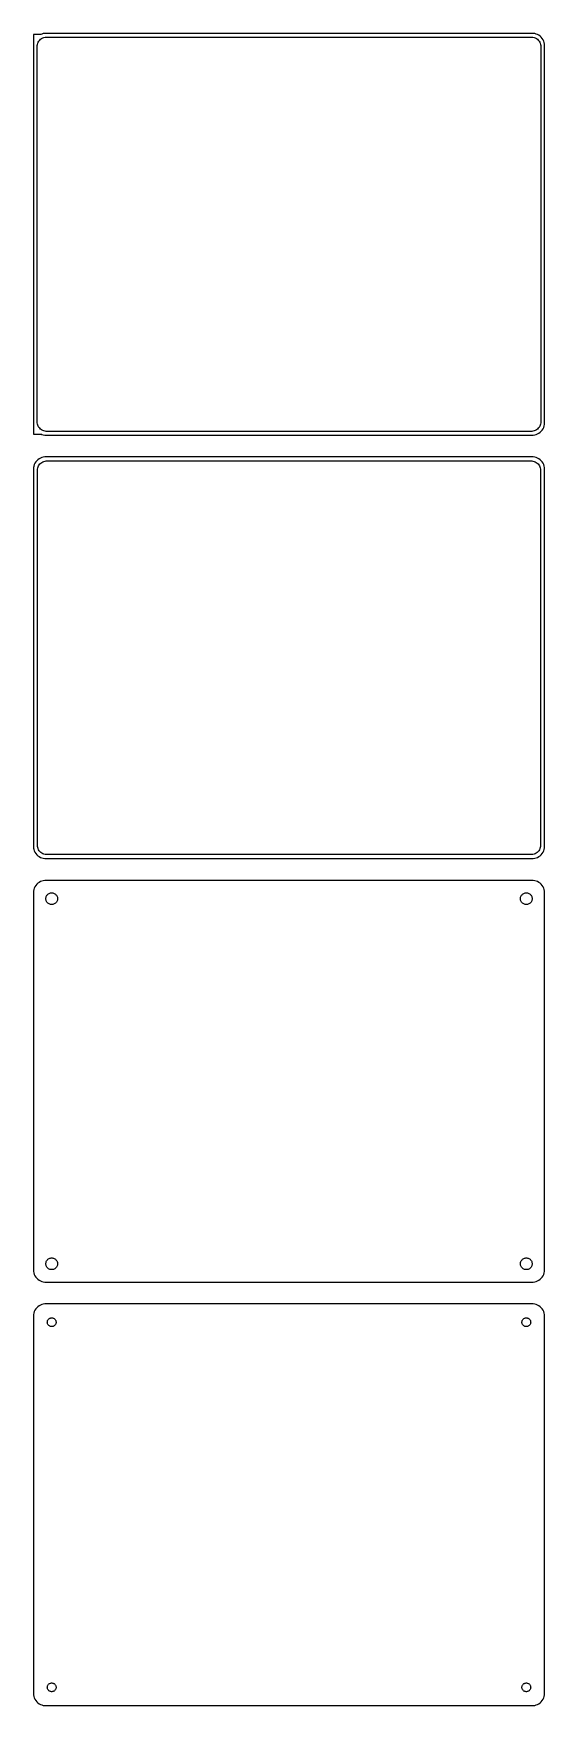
# Model space of a CAD drawing. Header units: metres. Extents: x -105 to 105, y 440 to 1126.
import ezdxf

# ---------------------------------------------------------------- set-up
doc = ezdxf.new("R2010")
doc.units = ezdxf.units.M

msp = doc.modelspace()

# ---------------------------------------------------------------- linework, layer by layer
for p, q in [((-102, 1126.11), (-105, 1126.11)), ((-105, 1126.11), (-105, 961.885)), ((-103.5, 1121), (-103.468, 1121.5)), ((-103.5, 967), (-103.5, 1121)), ((-103.468, 1121.5), (-103.374, 1121.99)), ((-103.374, 1121.99), (-103.219, 1122.47)), ((-103.219, 1122.47), (-103.005, 1122.93)), ((-103.005, 1122.93), (-102.736, 1123.35)), ((-102.736, 1123.35), (-102.416, 1123.74)), ((-102.416, 1123.74), (-102.05, 1124.08)), ((-102.05, 1124.08), (-101.643, 1124.38)), ((-101.545, 1126.26), (-102, 1126.08)), ((-102, 1126.08), (-102, 1126.11)), ((-101.643, 1124.38), (-101.203, 1124.62)), ((-100.937, 1126.41), (-101.545, 1126.26)), ((-101.203, 1124.62), (-100.736, 1124.8)), ((-100.314, 1126.49), (-100.937, 1126.41)), ((-100.736, 1124.8), (-100.25, 1124.93)), ((100.314, 1126.49), (-100.314, 1126.49)), ((-100.25, 1124.93), (-99.7512, 1124.99)), ((-99.7512, 1124.99), (99.7512, 1124.99)), ((99.7512, 1124.99), (100.25, 1124.93)), ((100.25, 1124.93), (100.736, 1124.8)), ((100.937, 1126.41), (100.314, 1126.49)), ((100.736, 1124.8), (101.203, 1124.62)), ((101.545, 1126.26), (100.937, 1126.41)), ((101.203, 1124.62), (101.643, 1124.38)), ((102.129, 1126.02), (101.545, 1126.26)), ((101.643, 1124.38), (102.05, 1124.08)), ((102.05, 1124.08), (102.416, 1123.74)), ((102.679, 1125.72), (102.129, 1126.02)), ((102.416, 1123.74), (102.736, 1123.35)), ((103.187, 1125.35), (102.679, 1125.72)), ((102.736, 1123.35), (103.005, 1122.93)), ((103.005, 1122.93), (103.219, 1122.47)), ((103.645, 1124.92), (103.187, 1125.35)), ((103.219, 1122.47), (103.374, 1121.99)), ((103.374, 1121.99), (103.468, 1121.5)), ((103.468, 1121.5), (103.5, 1121)), ((103.5, 1121), (103.5, 967)), ((104.045, 1124.44), (103.645, 1124.92)), ((104.382, 1123.91), (104.045, 1124.44)), ((104.649, 1123.34), (104.382, 1123.91)), ((104.843, 1122.74), (104.649, 1123.34)), ((104.961, 1122.13), (104.843, 1122.74)), ((105, 1121.5), (104.961, 1122.13)), ((105, 966.5), (105, 1121.5)), ((-105, 961.885), (-102, 961.885)), ((-103.468, 966.499), (-103.5, 967)), ((-103.374, 966.005), (-103.468, 966.499)), ((-103.219, 965.528), (-103.374, 966.005)), ((-103.005, 965.073), (-103.219, 965.528)), ((-102.736, 964.649), (-103.005, 965.073)), ((-102.416, 964.262), (-102.736, 964.649)), ((-102.05, 963.918), (-102.416, 964.262)), ((-101.643, 963.623), (-102.05, 963.918)), ((-102, 961.885), (-102, 961.925)), ((-102, 961.925), (-101.545, 961.745)), ((-101.203, 963.381), (-101.643, 963.623)), ((-100.736, 963.196), (-101.203, 963.381)), ((-100.25, 963.071), (-100.736, 963.196)), ((-99.7512, 963.008), (-100.25, 963.071)), ((99.7512, 963.008), (-99.7512, 963.008)), ((100.25, 963.071), (99.7512, 963.008)), ((100.736, 963.196), (100.25, 963.071)), ((101.203, 963.381), (100.736, 963.196)), ((101.643, 963.623), (101.203, 963.381)), ((101.545, 961.745), (102.129, 961.976)), ((102.05, 963.918), (101.643, 963.623)), ((102.416, 964.262), (102.05, 963.918)), ((102.129, 961.976), (102.679, 962.278)), ((102.736, 964.649), (102.416, 964.262)), ((102.679, 962.278), (103.187, 962.647)), ((103.005, 965.073), (102.736, 964.649)), ((103.219, 965.528), (103.005, 965.073)), ((103.187, 962.647), (103.645, 963.077)), ((103.374, 966.005), (103.219, 965.528)), ((103.468, 966.499), (103.374, 966.005)), ((103.5, 967), (103.468, 966.499)), ((103.645, 963.077), (104.045, 963.561)), ((104.045, 963.561), (104.382, 964.091)), ((104.382, 964.091), (104.649, 964.659)), ((104.649, 964.659), (104.843, 965.257)), ((104.843, 965.257), (104.961, 965.873)), ((104.961, 965.873), (105, 966.5)), ((-101.545, 961.745), (-100.937, 961.589)), ((-100.937, 961.589), (-100.314, 961.51)), ((-100.314, 961.51), (100.314, 961.51)), ((100.314, 961.51), (100.937, 961.589)), ((100.937, 961.589), (101.545, 961.745)), ((-104.9, 948.444), (-105, 948.444)), ((-105, 948.444), (-105, 791.556)), ((-104.843, 948.743), (-104.9, 948.444)), ((-104.649, 949.341), (-104.843, 948.743)), ((-104.382, 949.909), (-104.649, 949.341)), ((-104.045, 950.439), (-104.382, 949.909)), ((-103.645, 950.923), (-104.045, 950.439)), ((-103.187, 951.353), (-103.645, 950.923)), ((-103.251, 947.963), (-103.101, 948.426)), ((-102.679, 951.722), (-103.187, 951.353)), ((-103.101, 948.426), (-102.894, 948.866)), ((-102.894, 948.866), (-102.633, 949.276)), ((-102.129, 952.024), (-102.679, 951.722)), ((-102.633, 949.276), (-102.323, 949.651)), ((-102.323, 949.651), (-101.969, 949.984)), ((-101.545, 952.255), (-102.129, 952.024)), ((-101.969, 949.984), (-101.575, 950.27)), ((-101.575, 950.27), (-101.149, 950.504)), ((-100.937, 952.411), (-101.545, 952.255)), ((-101.149, 950.504), (-100.697, 950.683)), ((-100.314, 952.49), (-100.937, 952.411)), ((-100.697, 950.683), (-100.226, 950.804)), ((100.314, 952.49), (-100.314, 952.49)), ((-100.226, 950.804), (-99.7432, 950.865)), ((-99.7432, 950.865), (99.7432, 950.865)), ((99.7432, 950.865), (100.226, 950.804)), ((100.226, 950.804), (100.697, 950.683)), ((100.937, 952.411), (100.314, 952.49)), ((100.697, 950.683), (101.149, 950.504)), ((101.545, 952.255), (100.937, 952.411)), ((101.149, 950.504), (101.575, 950.27)), ((102.129, 952.024), (101.545, 952.255)), ((101.575, 950.27), (101.969, 949.984)), ((101.969, 949.984), (102.323, 949.651)), ((102.679, 951.722), (102.129, 952.024)), ((102.323, 949.651), (102.633, 949.276)), ((102.633, 949.276), (102.894, 948.866)), ((103.187, 951.353), (102.679, 951.722)), ((102.894, 948.866), (103.101, 948.426)), ((103.101, 948.426), (103.251, 947.963)), ((103.645, 950.923), (103.187, 951.353)), ((104.045, 950.439), (103.645, 950.923)), ((104.382, 949.909), (104.045, 950.439)), ((104.649, 949.341), (104.382, 949.909)), ((104.843, 948.743), (104.649, 949.341)), ((104.961, 948.127), (104.843, 948.743)), ((105, 947.5), (104.961, 948.127)), ((-103.373, 947), (-103.342, 947.485)), ((-103.373, 793), (-103.373, 947)), ((-103.342, 947.485), (-103.251, 947.963)), ((103.251, 947.963), (103.342, 947.485)), ((103.342, 947.485), (103.373, 947)), ((103.373, 947), (103.373, 793)), ((105, 792.5), (105, 947.5)), ((-105, 791.556), (-104.9, 791.556)), ((-104.9, 791.556), (-104.843, 791.257)), ((-104.843, 791.257), (-104.649, 790.659)), ((-104.649, 790.659), (-104.382, 790.091)), ((-104.382, 790.091), (-104.045, 789.561)), ((-103.342, 792.515), (-103.373, 793)), ((-103.251, 792.037), (-103.342, 792.515)), ((-103.101, 791.574), (-103.251, 792.037)), ((-102.894, 791.134), (-103.101, 791.574)), ((-102.633, 790.724), (-102.894, 791.134)), ((-102.323, 790.349), (-102.633, 790.724)), ((-101.969, 790.016), (-102.323, 790.349)), ((102.323, 790.349), (101.969, 790.016)), ((102.633, 790.724), (102.323, 790.349)), ((102.894, 791.134), (102.633, 790.724)), ((103.101, 791.574), (102.894, 791.134)), ((103.251, 792.037), (103.101, 791.574)), ((103.342, 792.515), (103.251, 792.037)), ((103.373, 793), (103.342, 792.515)), ((104.045, 789.561), (104.382, 790.091)), ((104.382, 790.091), (104.649, 790.659)), ((104.649, 790.659), (104.843, 791.257)), ((104.843, 791.257), (104.961, 791.873)), ((104.961, 791.873), (105, 792.5)), ((-104.045, 789.561), (-103.645, 789.077)), ((-103.645, 789.077), (-103.187, 788.647)), ((-103.187, 788.647), (-102.679, 788.278)), ((-102.679, 788.278), (-102.129, 787.976)), ((-102.129, 787.976), (-101.545, 787.745)), ((-101.575, 789.73), (-101.969, 790.016)), ((-101.149, 789.496), (-101.575, 789.73)), ((-101.545, 787.745), (-100.937, 787.589)), ((-100.697, 789.317), (-101.149, 789.496)), ((-100.937, 787.589), (-100.314, 787.51)), ((-100.226, 789.196), (-100.697, 789.317)), ((-100.314, 787.51), (100.314, 787.51)), ((-99.7432, 789.135), (-100.226, 789.196)), ((99.7432, 789.135), (-99.7432, 789.135)), ((100.226, 789.196), (99.7432, 789.135)), ((100.697, 789.317), (100.226, 789.196)), ((100.314, 787.51), (100.937, 787.589)), ((101.149, 789.496), (100.697, 789.317)), ((100.937, 787.589), (101.545, 787.745)), ((101.575, 789.73), (101.149, 789.496)), ((101.545, 787.745), (102.129, 787.976)), ((101.969, 790.016), (101.575, 789.73)), ((102.129, 787.976), (102.679, 788.278)), ((102.679, 788.278), (103.187, 788.647)), ((103.187, 788.647), (103.645, 789.077)), ((103.645, 789.077), (104.045, 789.561)), ((-104.045, 776.439), (-104.382, 775.909)), ((-103.645, 776.923), (-104.045, 776.439)), ((-103.187, 777.353), (-103.645, 776.923)), ((-102.679, 777.722), (-103.187, 777.353)), ((-102.129, 778.024), (-102.679, 777.722)), ((-101.545, 778.255), (-102.129, 778.024)), ((-100.937, 778.411), (-101.545, 778.255)), ((-100.314, 778.49), (-100.937, 778.411)), ((100.314, 778.49), (-100.314, 778.49)), ((100.937, 778.411), (100.314, 778.49)), ((101.545, 778.255), (100.937, 778.411)), ((102.129, 778.024), (101.545, 778.255)), ((102.679, 777.722), (102.129, 778.024)), ((103.187, 777.353), (102.679, 777.722)), ((103.645, 776.923), (103.187, 777.353)), ((104.045, 776.439), (103.645, 776.923)), ((104.382, 775.909), (104.045, 776.439)), ((-104.961, 774.127), (-105, 773.5)), ((-105, 773.5), (-105, 618.5)), ((-104.843, 774.743), (-104.961, 774.127)), ((-104.649, 775.341), (-104.843, 774.743)), ((-104.382, 775.909), (-104.649, 775.341)), ((-99.9, 771), (-99.8811, 771.301)), ((-99.8811, 770.699), (-99.9, 771)), ((-99.8811, 771.301), (-99.8246, 771.597)), ((-99.8246, 770.403), (-99.8811, 770.699)), ((-99.8246, 771.597), (-99.7315, 771.883)), ((-99.7315, 770.117), (-99.8246, 770.403)), ((-99.7315, 771.883), (-99.6031, 772.156)), ((-99.6031, 769.844), (-99.7315, 770.117)), ((-99.6031, 772.156), (-99.4416, 772.411)), ((-99.4416, 769.589), (-99.6031, 769.844)), ((-99.4416, 772.411), (-99.2495, 772.643)), ((-99.2495, 769.357), (-99.4416, 769.589)), ((-99.2495, 772.643), (-99.0298, 772.849)), ((-99.0298, 772.849), (-98.786, 773.026)), ((-98.786, 773.026), (-98.5219, 773.172)), ((-98.5219, 773.172), (-98.2416, 773.283)), ((-98.2416, 773.283), (-97.9497, 773.357)), ((-97.9497, 773.357), (-97.6507, 773.395)), ((-97.6507, 773.395), (-97.3493, 773.395)), ((-97.3493, 773.395), (-97.0503, 773.357)), ((-97.0503, 773.357), (-96.7584, 773.283)), ((-96.7584, 773.283), (-96.4781, 773.172)), ((-96.4781, 773.172), (-96.214, 773.026)), ((-96.214, 773.026), (-95.9702, 772.849)), ((-95.9702, 772.849), (-95.7505, 772.643)), ((-95.7505, 772.643), (-95.5583, 772.411)), ((-95.5583, 769.589), (-95.7505, 769.357)), ((-95.5583, 772.411), (-95.3969, 772.156)), ((-95.3969, 769.844), (-95.5583, 769.589)), ((-95.3969, 772.156), (-95.2685, 771.883)), ((-95.2685, 770.117), (-95.3969, 769.844)), ((-95.2685, 771.883), (-95.1754, 771.597)), ((-95.1754, 770.403), (-95.2685, 770.117)), ((-95.1754, 771.597), (-95.1189, 771.301)), ((-95.1189, 770.699), (-95.1754, 770.403)), ((-95.1189, 771.301), (-95.1, 771)), ((-95.1, 771), (-95.1189, 770.699)), ((95.1, 771), (95.1189, 771.301)), ((95.1189, 770.699), (95.1, 771)), ((95.1189, 771.301), (95.1754, 771.597)), ((95.1754, 770.403), (95.1189, 770.699)), ((95.1754, 771.597), (95.2685, 771.883)), ((95.2685, 770.117), (95.1754, 770.403)), ((95.2685, 771.883), (95.3969, 772.156)), ((95.3969, 769.844), (95.2685, 770.117)), ((95.3969, 772.156), (95.5583, 772.411)), ((95.5583, 769.589), (95.3969, 769.844)), ((95.5583, 772.411), (95.7505, 772.643)), ((95.7505, 769.357), (95.5583, 769.589)), ((95.7505, 772.643), (95.9702, 772.849)), ((95.9702, 772.849), (96.214, 773.026)), ((96.214, 773.026), (96.4781, 773.172)), ((96.4781, 773.172), (96.7584, 773.283)), ((96.7584, 773.283), (97.0503, 773.357)), ((97.0503, 773.357), (97.3493, 773.395)), ((97.3493, 773.395), (97.6507, 773.395)), ((97.6507, 773.395), (97.9497, 773.357)), ((97.9497, 773.357), (98.2416, 773.283)), ((98.2416, 773.283), (98.5219, 773.172)), ((98.5219, 773.172), (98.786, 773.026)), ((98.786, 773.026), (99.0298, 772.849)), ((99.0298, 772.849), (99.2495, 772.643)), ((99.2495, 772.643), (99.4416, 772.411)), ((99.4416, 769.589), (99.2495, 769.357)), ((99.4416, 772.411), (99.6031, 772.156)), ((99.6031, 769.844), (99.4416, 769.589)), ((99.6031, 772.156), (99.7315, 771.883)), ((99.7315, 770.117), (99.6031, 769.844)), ((99.7315, 771.883), (99.8246, 771.597)), ((99.8246, 770.403), (99.7315, 770.117)), ((99.8246, 771.597), (99.8811, 771.301)), ((99.8811, 770.699), (99.8246, 770.403)), ((99.8811, 771.301), (99.9, 771)), ((99.9, 771), (99.8811, 770.699)), ((104.649, 775.341), (104.382, 775.909)), ((104.843, 774.743), (104.649, 775.341)), ((104.961, 774.127), (104.843, 774.743)), ((105, 773.5), (104.961, 774.127)), ((105, 618.5), (105, 773.5)), ((-99.0298, 769.151), (-99.2495, 769.357)), ((-98.786, 768.974), (-99.0298, 769.151)), ((-98.5219, 768.828), (-98.786, 768.974)), ((-98.2416, 768.717), (-98.5219, 768.828)), ((-97.9497, 768.643), (-98.2416, 768.717)), ((-97.6507, 768.605), (-97.9497, 768.643)), ((-97.3493, 768.605), (-97.6507, 768.605)), ((-97.0503, 768.643), (-97.3493, 768.605)), ((-96.7584, 768.717), (-97.0503, 768.643)), ((-96.4781, 768.828), (-96.7584, 768.717)), ((-96.214, 768.974), (-96.4781, 768.828)), ((-95.9702, 769.151), (-96.214, 768.974)), ((-95.7505, 769.357), (-95.9702, 769.151)), ((95.9702, 769.151), (95.7505, 769.357)), ((96.214, 768.974), (95.9702, 769.151)), ((96.4781, 768.828), (96.214, 768.974)), ((96.7584, 768.717), (96.4781, 768.828)), ((97.0503, 768.643), (96.7584, 768.717)), ((97.3493, 768.605), (97.0503, 768.643)), ((97.6507, 768.605), (97.3493, 768.605)), ((97.9497, 768.643), (97.6507, 768.605)), ((98.2416, 768.717), (97.9497, 768.643)), ((98.5219, 768.828), (98.2416, 768.717)), ((98.786, 768.974), (98.5219, 768.828)), ((99.0298, 769.151), (98.786, 768.974)), ((99.2495, 769.357), (99.0298, 769.151)), ((-105, 618.5), (-104.961, 617.873)), ((-99.9, 621), (-99.8811, 621.301)), ((-99.8811, 620.699), (-99.9, 621)), ((-99.8811, 621.301), (-99.8246, 621.597)), ((-99.8246, 620.403), (-99.8811, 620.699)), ((-99.8246, 621.597), (-99.7315, 621.883)), ((-99.7315, 620.117), (-99.8246, 620.403)), ((-99.7315, 621.883), (-99.6031, 622.156)), ((-99.6031, 619.844), (-99.7315, 620.117)), ((-99.6031, 622.156), (-99.4416, 622.411)), ((-99.4416, 619.589), (-99.6031, 619.844)), ((-99.4416, 622.411), (-99.2495, 622.643)), ((-99.2495, 619.357), (-99.4416, 619.589)), ((-99.2495, 622.643), (-99.0298, 622.849)), ((-99.0298, 619.151), (-99.2495, 619.357)), ((-99.0298, 622.849), (-98.786, 623.026)), ((-98.786, 618.974), (-99.0298, 619.151)), ((-98.786, 623.026), (-98.5219, 623.172)), ((-98.5219, 618.828), (-98.786, 618.974)), ((-98.5219, 623.172), (-98.2416, 623.283)), ((-98.2416, 618.717), (-98.5219, 618.828)), ((-98.2416, 623.283), (-97.9497, 623.357)), ((-97.9497, 618.643), (-98.2416, 618.717)), ((-97.9497, 623.357), (-97.6507, 623.395)), ((-97.6507, 618.605), (-97.9497, 618.643)), ((-97.6507, 623.395), (-97.3493, 623.395)), ((-97.3493, 618.605), (-97.6507, 618.605)), ((-97.3493, 623.395), (-97.0503, 623.357)), ((-97.0503, 618.643), (-97.3493, 618.605)), ((-97.0503, 623.357), (-96.7584, 623.283)), ((-96.7584, 618.717), (-97.0503, 618.643)), ((-96.7584, 623.283), (-96.4781, 623.172)), ((-96.4781, 618.828), (-96.7584, 618.717)), ((-96.4781, 623.172), (-96.214, 623.026)), ((-96.214, 618.974), (-96.4781, 618.828)), ((-96.214, 623.026), (-95.9702, 622.849)), ((-95.9702, 619.151), (-96.214, 618.974)), ((-95.9702, 622.849), (-95.7505, 622.643)), ((-95.7505, 619.357), (-95.9702, 619.151)), ((-95.7505, 622.643), (-95.5583, 622.411)), ((-95.5583, 619.589), (-95.7505, 619.357)), ((-95.5583, 622.411), (-95.3969, 622.156)), ((-95.3969, 619.844), (-95.5583, 619.589)), ((-95.3969, 622.156), (-95.2685, 621.883)), ((-95.2685, 620.117), (-95.3969, 619.844)), ((-95.2685, 621.883), (-95.1754, 621.597)), ((-95.1754, 620.403), (-95.2685, 620.117)), ((-95.1754, 621.597), (-95.1189, 621.301)), ((-95.1189, 620.699), (-95.1754, 620.403)), ((-95.1189, 621.301), (-95.1, 621)), ((-95.1, 621), (-95.1189, 620.699)), ((95.1, 621), (95.1189, 621.301)), ((95.1189, 620.699), (95.1, 621)), ((95.1189, 621.301), (95.1754, 621.597)), ((95.1754, 620.403), (95.1189, 620.699)), ((95.1754, 621.597), (95.2685, 621.883)), ((95.2685, 620.117), (95.1754, 620.403)), ((95.2685, 621.883), (95.3969, 622.156)), ((95.3969, 619.844), (95.2685, 620.117)), ((95.3969, 622.156), (95.5583, 622.411)), ((95.5583, 619.589), (95.3969, 619.844)), ((95.5583, 622.411), (95.7505, 622.643)), ((95.7505, 619.357), (95.5583, 619.589)), ((95.7505, 622.643), (95.9702, 622.849)), ((95.9702, 619.151), (95.7505, 619.357)), ((95.9702, 622.849), (96.214, 623.026)), ((96.214, 618.974), (95.9702, 619.151)), ((96.214, 623.026), (96.4781, 623.172)), ((96.4781, 618.828), (96.214, 618.974)), ((96.4781, 623.172), (96.7584, 623.283)), ((96.7584, 618.717), (96.4781, 618.828)), ((96.7584, 623.283), (97.0503, 623.357)), ((97.0503, 618.643), (96.7584, 618.717)), ((97.0503, 623.357), (97.3493, 623.395)), ((97.3493, 618.605), (97.0503, 618.643)), ((97.3493, 623.395), (97.6507, 623.395)), ((97.6507, 618.605), (97.3493, 618.605)), ((97.6507, 623.395), (97.9497, 623.357)), ((97.9497, 618.643), (97.6507, 618.605)), ((97.9497, 623.357), (98.2416, 623.283)), ((98.2416, 618.717), (97.9497, 618.643)), ((98.2416, 623.283), (98.5219, 623.172)), ((98.5219, 618.828), (98.2416, 618.717)), ((98.5219, 623.172), (98.786, 623.026)), ((98.786, 618.974), (98.5219, 618.828)), ((98.786, 623.026), (99.0298, 622.849)), ((99.0298, 619.151), (98.786, 618.974)), ((99.0298, 622.849), (99.2495, 622.643)), ((99.2495, 619.357), (99.0298, 619.151)), ((99.2495, 622.643), (99.4416, 622.411)), ((99.4416, 619.589), (99.2495, 619.357)), ((99.4416, 622.411), (99.6031, 622.156)), ((99.6031, 619.844), (99.4416, 619.589)), ((99.6031, 622.156), (99.7315, 621.883)), ((99.7315, 620.117), (99.6031, 619.844)), ((99.7315, 621.883), (99.8246, 621.597)), ((99.8246, 620.403), (99.7315, 620.117)), ((99.8246, 621.597), (99.8811, 621.301)), ((99.8811, 620.699), (99.8246, 620.403)), ((99.8811, 621.301), (99.9, 621)), ((99.9, 621), (99.8811, 620.699)), ((104.961, 617.873), (105, 618.5)), ((-104.961, 617.873), (-104.843, 617.257)), ((-104.843, 617.257), (-104.649, 616.659)), ((-104.649, 616.659), (-104.382, 616.091)), ((-104.382, 616.091), (-104.045, 615.561)), ((-104.045, 615.561), (-103.645, 615.077)), ((-103.645, 615.077), (-103.187, 614.647)), ((-103.187, 614.647), (-102.679, 614.278)), ((-102.679, 614.278), (-102.129, 613.976)), ((-102.129, 613.976), (-101.545, 613.745)), ((-101.545, 613.745), (-100.937, 613.589)), ((-100.937, 613.589), (-100.314, 613.51)), ((-100.314, 613.51), (100.314, 613.51)), ((100.314, 613.51), (100.937, 613.589)), ((100.937, 613.589), (101.545, 613.745)), ((101.545, 613.745), (102.129, 613.976)), ((102.129, 613.976), (102.679, 614.278)), ((102.679, 614.278), (103.187, 614.647)), ((103.187, 614.647), (103.645, 615.077)), ((103.645, 615.077), (104.045, 615.561)), ((104.045, 615.561), (104.382, 616.091)), ((104.382, 616.091), (104.649, 616.659)), ((104.649, 616.659), (104.843, 617.257)), ((104.843, 617.257), (104.961, 617.873)), ((-104.961, 600.127), (-105, 599.5)), ((-105, 599.5), (-105, 444.5)), ((-104.843, 600.743), (-104.961, 600.127)), ((-104.649, 601.341), (-104.843, 600.743)), ((-104.382, 601.909), (-104.649, 601.341)), ((-104.045, 602.439), (-104.382, 601.909)), ((-103.645, 602.923), (-104.045, 602.439)), ((-103.187, 603.353), (-103.645, 602.923)), ((-102.679, 603.722), (-103.187, 603.353)), ((-102.129, 604.024), (-102.679, 603.722)), ((-101.545, 604.255), (-102.129, 604.024)), ((-100.937, 604.411), (-101.545, 604.255)), ((-100.314, 604.49), (-100.937, 604.411)), ((100.314, 604.49), (-100.314, 604.49)), ((-99.1736, 597.663), (-99.0773, 597.867)), ((-99.0773, 597.867), (-98.9562, 598.058)), ((-98.9562, 598.058), (-98.8121, 598.232)), ((-98.8121, 598.232), (-98.6474, 598.387)), ((-98.6474, 598.387), (-98.4645, 598.52)), ((-98.4645, 598.52), (-98.2664, 598.629)), ((-98.2664, 598.629), (-98.0562, 598.712)), ((-98.0562, 598.712), (-97.8373, 598.768)), ((-97.8373, 598.768), (-97.613, 598.796)), ((-97.613, 598.796), (-97.387, 598.796)), ((-97.387, 598.796), (-97.1627, 598.768)), ((-97.1627, 598.768), (-96.9438, 598.712)), ((-96.9438, 598.712), (-96.7336, 598.629)), ((-96.7336, 598.629), (-96.5355, 598.52)), ((-96.5355, 598.52), (-96.3526, 598.387)), ((-96.3526, 598.387), (-96.1879, 598.232)), ((-96.1879, 598.232), (-96.0438, 598.058)), ((-96.0438, 598.058), (-95.9226, 597.867)), ((-95.9226, 597.867), (-95.8264, 597.663)), ((95.8264, 597.663), (95.9226, 597.867)), ((95.9226, 597.867), (96.0438, 598.058)), ((96.0438, 598.058), (96.1879, 598.232)), ((96.1879, 598.232), (96.3526, 598.387)), ((96.3526, 598.387), (96.5355, 598.52)), ((96.5355, 598.52), (96.7336, 598.629)), ((96.7336, 598.629), (96.9438, 598.712)), ((96.9438, 598.712), (97.1627, 598.768)), ((97.1627, 598.768), (97.387, 598.796)), ((97.387, 598.796), (97.613, 598.796)), ((97.613, 598.796), (97.8373, 598.768)), ((97.8373, 598.768), (98.0562, 598.712)), ((98.0562, 598.712), (98.2664, 598.629)), ((98.2664, 598.629), (98.4645, 598.52)), ((98.4645, 598.52), (98.6474, 598.387)), ((98.6474, 598.387), (98.8121, 598.232)), ((98.8121, 598.232), (98.9562, 598.058)), ((98.9562, 598.058), (99.0773, 597.867)), ((99.0773, 597.867), (99.1736, 597.663)), ((100.937, 604.411), (100.314, 604.49)), ((101.545, 604.255), (100.937, 604.411)), ((102.129, 604.024), (101.545, 604.255)), ((102.679, 603.722), (102.129, 604.024)), ((103.187, 603.353), (102.679, 603.722)), ((103.645, 602.923), (103.187, 603.353)), ((104.045, 602.439), (103.645, 602.923)), ((104.382, 601.909), (104.045, 602.439)), ((104.649, 601.341), (104.382, 601.909)), ((104.843, 600.743), (104.649, 601.341)), ((104.961, 600.127), (104.843, 600.743)), ((105, 599.5), (104.961, 600.127)), ((105, 444.5), (105, 599.5)), ((-99.3, 597), (-99.2858, 597.226)), ((-99.2858, 596.774), (-99.3, 597)), ((-99.2858, 597.226), (-99.2434, 597.448)), ((-99.2434, 596.552), (-99.2858, 596.774)), ((-99.2434, 597.448), (-99.1736, 597.663)), ((-99.1736, 596.337), (-99.2434, 596.552)), ((-99.0773, 596.133), (-99.1736, 596.337)), ((-98.9562, 595.942), (-99.0773, 596.133)), ((-98.8121, 595.768), (-98.9562, 595.942)), ((-98.6474, 595.613), (-98.8121, 595.768)), ((-98.4645, 595.48), (-98.6474, 595.613)), ((-98.2664, 595.371), (-98.4645, 595.48)), ((-98.0562, 595.288), (-98.2664, 595.371)), ((-97.8373, 595.232), (-98.0562, 595.288)), ((-97.613, 595.204), (-97.8373, 595.232)), ((-97.387, 595.204), (-97.613, 595.204)), ((-97.1627, 595.232), (-97.387, 595.204)), ((-96.9438, 595.288), (-97.1627, 595.232)), ((-96.7336, 595.371), (-96.9438, 595.288)), ((-96.5355, 595.48), (-96.7336, 595.371)), ((-96.3526, 595.613), (-96.5355, 595.48)), ((-96.1879, 595.768), (-96.3526, 595.613)), ((-96.0438, 595.942), (-96.1879, 595.768)), ((-95.9226, 596.133), (-96.0438, 595.942)), ((-95.8264, 596.337), (-95.9226, 596.133)), ((-95.8264, 597.663), (-95.7565, 597.448)), ((-95.7565, 596.552), (-95.8264, 596.337)), ((-95.7565, 597.448), (-95.7142, 597.226)), ((-95.7142, 596.774), (-95.7565, 596.552)), ((-95.7142, 597.226), (-95.7, 597)), ((-95.7, 597), (-95.7142, 596.774)), ((95.7, 597), (95.7142, 597.226)), ((95.7142, 596.774), (95.7, 597)), ((95.7142, 597.226), (95.7565, 597.448)), ((95.7565, 596.552), (95.7142, 596.774)), ((95.7565, 597.448), (95.8264, 597.663)), ((95.8264, 596.337), (95.7565, 596.552)), ((95.9226, 596.133), (95.8264, 596.337)), ((96.0438, 595.942), (95.9226, 596.133)), ((96.1879, 595.768), (96.0438, 595.942)), ((96.3526, 595.613), (96.1879, 595.768)), ((96.5355, 595.48), (96.3526, 595.613)), ((96.7336, 595.371), (96.5355, 595.48)), ((96.9438, 595.288), (96.7336, 595.371)), ((97.1627, 595.232), (96.9438, 595.288)), ((97.387, 595.204), (97.1627, 595.232)), ((97.613, 595.204), (97.387, 595.204)), ((97.8373, 595.232), (97.613, 595.204)), ((98.0562, 595.288), (97.8373, 595.232)), ((98.2664, 595.371), (98.0562, 595.288)), ((98.4645, 595.48), (98.2664, 595.371)), ((98.6474, 595.613), (98.4645, 595.48)), ((98.8121, 595.768), (98.6474, 595.613)), ((98.9562, 595.942), (98.8121, 595.768)), ((99.0773, 596.133), (98.9562, 595.942)), ((99.1736, 596.337), (99.0773, 596.133)), ((99.1736, 597.663), (99.2434, 597.448)), ((99.2434, 596.552), (99.1736, 596.337)), ((99.2434, 597.448), (99.2858, 597.226)), ((99.2858, 596.774), (99.2434, 596.552)), ((99.2858, 597.226), (99.3, 597)), ((99.3, 597), (99.2858, 596.774)), ((-99.3, 447), (-99.2858, 447.226)), ((-99.2858, 446.774), (-99.3, 447)), ((-99.2858, 447.226), (-99.2434, 447.448)), ((-99.2434, 446.552), (-99.2858, 446.774)), ((-99.2434, 447.448), (-99.1736, 447.663)), ((-99.1736, 446.337), (-99.2434, 446.552)), ((-99.1736, 447.663), (-99.0773, 447.867)), ((-99.0773, 447.867), (-98.9562, 448.058)), ((-98.9562, 448.058), (-98.8121, 448.232)), ((-98.8121, 448.232), (-98.6474, 448.387)), ((-98.6474, 448.387), (-98.4645, 448.52)), ((-98.4645, 448.52), (-98.2664, 448.629)), ((-98.2664, 448.629), (-98.0562, 448.712)), ((-98.0562, 448.712), (-97.8373, 448.768)), ((-97.8373, 448.768), (-97.613, 448.796)), ((-97.613, 448.796), (-97.387, 448.796)), ((-97.387, 448.796), (-97.1627, 448.768)), ((-97.1627, 448.768), (-96.9438, 448.712)), ((-96.9438, 448.712), (-96.7336, 448.629)), ((-96.7336, 448.629), (-96.5355, 448.52)), ((-96.5355, 448.52), (-96.3526, 448.387)), ((-96.3526, 448.387), (-96.1879, 448.232)), ((-96.1879, 448.232), (-96.0438, 448.058)), ((-96.0438, 448.058), (-95.9226, 447.867)), ((-95.9226, 447.867), (-95.8264, 447.663)), ((-95.8264, 447.663), (-95.7565, 447.448)), ((-95.7565, 446.552), (-95.8264, 446.337)), ((-95.7565, 447.448), (-95.7142, 447.226)), ((-95.7142, 446.774), (-95.7565, 446.552)), ((-95.7142, 447.226), (-95.7, 447)), ((-95.7, 447), (-95.7142, 446.774)), ((95.7, 447), (95.7142, 447.226)), ((95.7142, 446.774), (95.7, 447)), ((95.7142, 447.226), (95.7565, 447.448)), ((95.7565, 446.552), (95.7142, 446.774)), ((95.7565, 447.448), (95.8264, 447.663)), ((95.8264, 446.337), (95.7565, 446.552)), ((95.8264, 447.663), (95.9226, 447.867)), ((95.9226, 447.867), (96.0438, 448.058)), ((96.0438, 448.058), (96.1879, 448.232)), ((96.1879, 448.232), (96.3526, 448.387)), ((96.3526, 448.387), (96.5355, 448.52)), ((96.5355, 448.52), (96.7336, 448.629)), ((96.7336, 448.629), (96.9438, 448.712)), ((96.9438, 448.712), (97.1627, 448.768)), ((97.1627, 448.768), (97.387, 448.796)), ((97.387, 448.796), (97.613, 448.796)), ((97.613, 448.796), (97.8373, 448.768)), ((97.8373, 448.768), (98.0562, 448.712)), ((98.0562, 448.712), (98.2664, 448.629)), ((98.2664, 448.629), (98.4645, 448.52)), ((98.4645, 448.52), (98.6474, 448.387)), ((98.6474, 448.387), (98.8121, 448.232)), ((98.8121, 448.232), (98.9562, 448.058)), ((98.9562, 448.058), (99.0773, 447.867)), ((99.0773, 447.867), (99.1736, 447.663)), ((99.1736, 447.663), (99.2434, 447.448)), ((99.2434, 446.552), (99.1736, 446.337)), ((99.2434, 447.448), (99.2858, 447.226)), ((99.2858, 446.774), (99.2434, 446.552)), ((99.2858, 447.226), (99.3, 447)), ((99.3, 447), (99.2858, 446.774)), ((-105, 444.5), (-104.961, 443.873)), ((-104.961, 443.873), (-104.843, 443.257)), ((-104.843, 443.257), (-104.649, 442.659)), ((-104.649, 442.659), (-104.382, 442.091)), ((-104.382, 442.091), (-104.045, 441.561)), ((-104.045, 441.561), (-103.645, 441.077)), ((-103.645, 441.077), (-103.187, 440.647)), ((-103.187, 440.647), (-102.679, 440.278)), ((-102.679, 440.278), (-102.129, 439.976)), ((-102.129, 439.976), (-101.545, 439.745)), ((-101.545, 439.745), (-100.937, 439.589)), ((-99.0773, 446.133), (-99.1736, 446.337)), ((-98.9562, 445.942), (-99.0773, 446.133)), ((-98.8121, 445.768), (-98.9562, 445.942)), ((-98.6474, 445.613), (-98.8121, 445.768)), ((-98.4645, 445.48), (-98.6474, 445.613)), ((-98.2664, 445.371), (-98.4645, 445.48)), ((-98.0562, 445.288), (-98.2664, 445.371)), ((-97.8373, 445.232), (-98.0562, 445.288)), ((-97.613, 445.204), (-97.8373, 445.232)), ((-97.387, 445.204), (-97.613, 445.204)), ((-97.1627, 445.232), (-97.387, 445.204)), ((-96.9438, 445.288), (-97.1627, 445.232)), ((-96.7336, 445.371), (-96.9438, 445.288)), ((-96.5355, 445.48), (-96.7336, 445.371)), ((-96.3526, 445.613), (-96.5355, 445.48)), ((-96.1879, 445.768), (-96.3526, 445.613)), ((-96.0438, 445.942), (-96.1879, 445.768)), ((-95.9226, 446.133), (-96.0438, 445.942)), ((-95.8264, 446.337), (-95.9226, 446.133)), ((95.9226, 446.133), (95.8264, 446.337)), ((96.0438, 445.942), (95.9226, 446.133)), ((96.1879, 445.768), (96.0438, 445.942)), ((96.3526, 445.613), (96.1879, 445.768)), ((96.5355, 445.48), (96.3526, 445.613)), ((96.7336, 445.371), (96.5355, 445.48)), ((96.9438, 445.288), (96.7336, 445.371)), ((97.1627, 445.232), (96.9438, 445.288)), ((97.387, 445.204), (97.1627, 445.232)), ((97.613, 445.204), (97.387, 445.204)), ((97.8373, 445.232), (97.613, 445.204)), ((98.0562, 445.288), (97.8373, 445.232)), ((98.2664, 445.371), (98.0562, 445.288)), ((98.4645, 445.48), (98.2664, 445.371)), ((98.6474, 445.613), (98.4645, 445.48)), ((98.8121, 445.768), (98.6474, 445.613)), ((98.9562, 445.942), (98.8121, 445.768)), ((99.0773, 446.133), (98.9562, 445.942)), ((99.1736, 446.337), (99.0773, 446.133)), ((100.937, 439.589), (101.545, 439.745)), ((101.545, 439.745), (102.129, 439.976)), ((102.129, 439.976), (102.679, 440.278)), ((102.679, 440.278), (103.187, 440.647)), ((103.187, 440.647), (103.645, 441.077)), ((103.645, 441.077), (104.045, 441.561)), ((104.045, 441.561), (104.382, 442.091)), ((104.382, 442.091), (104.649, 442.659)), ((104.649, 442.659), (104.843, 443.257)), ((104.843, 443.257), (104.961, 443.873)), ((104.961, 443.873), (105, 444.5)), ((-100.937, 439.589), (-100.314, 439.51)), ((-100.314, 439.51), (100.314, 439.51)), ((100.314, 439.51), (100.937, 439.589))]:
    msp.add_line(p, q)

doc.saveas('drawing.dxf')
